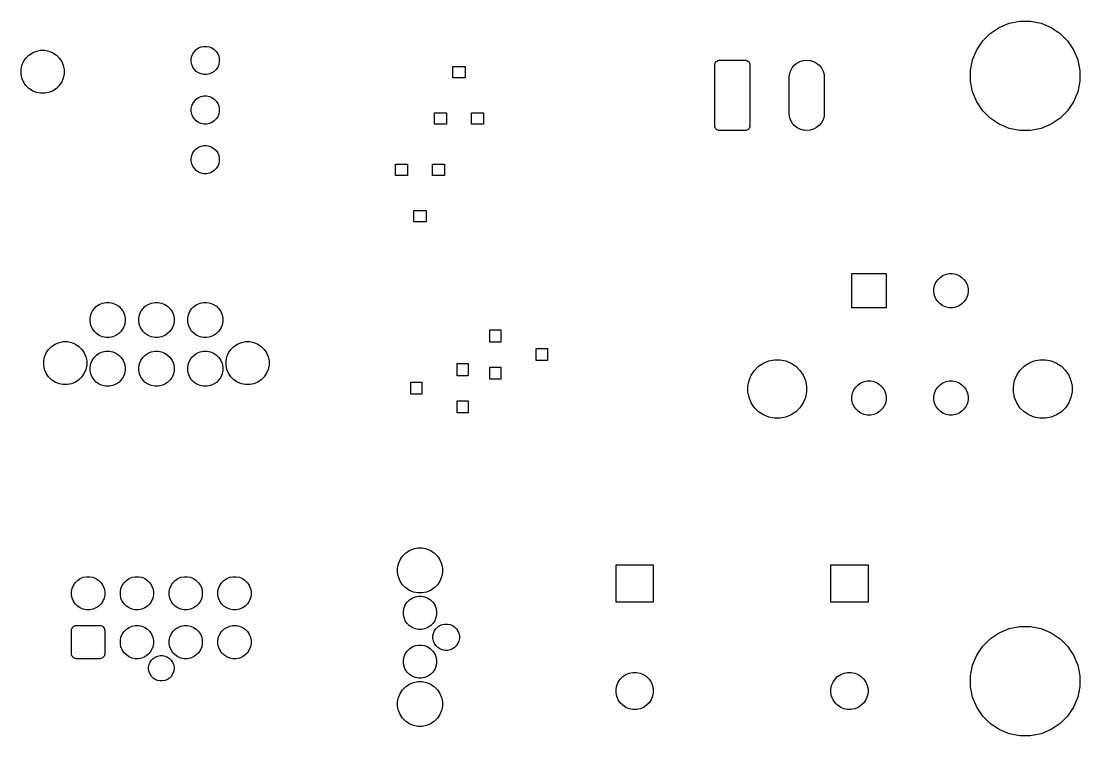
# Model space of a CAD drawing. Extents: x 52.2 to 149.8, y -66.8 to -29.2.
# Drawn here: x 95.6 to 149.8, y -66.8 to -30.2 of the extents above; entities that cross this region are included whole.
import ezdxf

# ---------------------------------------------------------------- set-up
doc = ezdxf.new("R2010")
doc.units = 0
doc.layers.add('BLACK', color=7, linetype='CONTINUOUS')

msp = doc.modelspace()

# ---------------------------------------------------------------- linework, layer by layer
at = {"layer": 'BLACK', "linetype": 'CONTINUOUS'}
for p, q in [((145.674, -30.5187), (146.183, -30.3076)), ((146.183, -30.3076), (146.724, -30.2)), ((146.724, -30.2), (147.276, -30.2)), ((147.276, -30.2), (147.817, -30.3076)), ((147.817, -30.3076), (148.326, -30.5187)), ((144.825, -31.2151), (145.215, -30.8251)), ((145.215, -30.8251), (145.674, -30.5187)), ((148.326, -30.5187), (148.785, -30.8251)), ((148.785, -30.8251), (149.175, -31.2151)), ((144.519, -31.6737), (144.825, -31.2151)), ((149.175, -31.2151), (149.481, -31.6737)), ((95.8156, -32.0888), (95.9688, -31.9356)), ((95.9688, -31.9356), (96.149, -31.8152)), ((96.149, -31.8152), (96.3491, -31.7323)), ((96.3491, -31.7323), (96.5617, -31.69)), ((96.5617, -31.69), (96.7783, -31.69)), ((96.7783, -31.69), (96.9909, -31.7323)), ((96.9909, -31.7323), (97.191, -31.8152)), ((97.191, -31.8152), (97.3712, -31.9356)), ((97.3712, -31.9356), (97.5244, -32.0888)), ((104.308, -32), (104.362, -31.869)), ((104.362, -31.869), (104.441, -31.751)), ((104.441, -31.751), (104.541, -31.6507)), ((104.541, -31.6507), (104.659, -31.5719)), ((104.659, -31.5719), (104.79, -31.5177)), ((104.79, -31.5177), (104.929, -31.49)), ((104.929, -31.49), (105.071, -31.49)), ((105.071, -31.49), (105.21, -31.5177)), ((105.21, -31.5177), (105.341, -31.5719)), ((105.341, -31.5719), (105.459, -31.6507)), ((105.459, -31.6507), (105.559, -31.751)), ((105.559, -31.751), (105.638, -31.869)), ((105.638, -31.869), (105.692, -32)), ((144.308, -32.1833), (144.519, -31.6737)), ((149.481, -31.6737), (149.692, -32.1833)), ((95.57, -32.6817), (95.6123, -32.4691)), ((95.6123, -32.4691), (95.6952, -32.269)), ((95.6952, -32.269), (95.8156, -32.0888)), ((97.5244, -32.0888), (97.6448, -32.269)), ((97.6448, -32.269), (97.7277, -32.4691)), ((97.7277, -32.4691), (97.77, -32.6817)), ((104.28, -32.1391), (104.308, -32)), ((104.28, -32.2809), (104.28, -32.1391)), ((104.308, -32.42), (104.28, -32.2809)), ((104.362, -32.551), (104.308, -32.42)), ((105.692, -32.42), (105.638, -32.551)), ((105.692, -32), (105.72, -32.1391)), ((105.72, -32.2809), (105.692, -32.42)), ((105.72, -32.1391), (105.72, -32.2809)), ((117.69, -33.0995), (117.69, -32.5245)), ((117.69, -32.5245), (118.31, -32.5245)), ((118.31, -32.5245), (118.31, -33.0995)), ((131.1, -32.45), (131.105, -32.4012)), ((131.1, -35.55), (131.1, -32.45)), ((131.105, -32.4012), (131.119, -32.3543)), ((131.119, -32.3543), (131.142, -32.3111)), ((131.142, -32.3111), (131.173, -32.2732)), ((131.173, -32.2732), (131.211, -32.2421)), ((131.211, -32.2421), (131.254, -32.219)), ((131.254, -32.219), (131.301, -32.2048)), ((131.301, -32.2048), (131.35, -32.2)), ((131.35, -32.2), (132.65, -32.2)), ((132.65, -32.2), (132.699, -32.2048)), ((132.699, -32.2048), (132.746, -32.219)), ((132.746, -32.219), (132.789, -32.2421)), ((132.789, -32.2421), (132.827, -32.2732)), ((132.827, -32.2732), (132.858, -32.3111)), ((132.858, -32.3111), (132.881, -32.3543)), ((132.881, -32.3543), (132.895, -32.4012)), ((132.895, -32.4012), (132.9, -32.45)), ((132.9, -32.45), (132.9, -35.55)), ((135.058, -32.5976), (135.171, -32.4605)), ((135.171, -32.4605), (135.308, -32.3481)), ((135.308, -32.3481), (135.464, -32.2645)), ((135.464, -32.2645), (135.634, -32.213)), ((135.634, -32.213), (135.81, -32.1956)), ((135.81, -32.1956), (135.986, -32.213)), ((135.986, -32.213), (136.156, -32.2645)), ((136.156, -32.2645), (136.312, -32.3481)), ((136.312, -32.3481), (136.449, -32.4605)), ((136.449, -32.4605), (136.562, -32.5976)), ((144.2, -32.7242), (144.308, -32.1833)), ((149.692, -32.1833), (149.8, -32.7242)), ((95.57, -32.8983), (95.57, -32.6817)), ((95.6123, -33.1109), (95.57, -32.8983)), ((97.77, -32.8983), (97.7277, -33.1109)), ((97.77, -32.6817), (97.77, -32.8983)), ((104.441, -32.669), (104.362, -32.551)), ((104.541, -32.7693), (104.441, -32.669)), ((104.659, -32.8481), (104.541, -32.7693)), ((104.79, -32.9023), (104.659, -32.8481)), ((104.929, -32.93), (104.79, -32.9023)), ((105.071, -32.93), (104.929, -32.93)), ((105.21, -32.9023), (105.071, -32.93)), ((105.341, -32.8481), (105.21, -32.9023)), ((105.459, -32.7693), (105.341, -32.8481)), ((105.559, -32.669), (105.459, -32.7693)), ((105.638, -32.551), (105.559, -32.669)), ((134.91, -33.0558), (134.923, -32.9236)), ((134.91, -34.9442), (134.91, -33.0558)), ((134.923, -32.9236), (134.974, -32.7539)), ((134.974, -32.7539), (135.058, -32.5976)), ((136.562, -32.5976), (136.646, -32.7539)), ((136.646, -32.7539), (136.697, -32.9236)), ((136.697, -32.9236), (136.71, -33.0558)), ((136.71, -33.0558), (136.71, -34.9442)), ((144.2, -33.2758), (144.2, -32.7242)), ((149.8, -32.7242), (149.8, -33.2758)), ((95.6952, -33.311), (95.6123, -33.1109)), ((95.8156, -33.4912), (95.6952, -33.311)), ((95.9688, -33.6444), (95.8156, -33.4912)), ((97.5244, -33.4912), (97.3712, -33.6444)), ((97.6448, -33.311), (97.5244, -33.4912)), ((97.7277, -33.1109), (97.6448, -33.311)), ((118.31, -33.0995), (117.69, -33.0995)), ((144.308, -33.8167), (144.2, -33.2758)), ((149.8, -33.2758), (149.692, -33.8167)), ((96.149, -33.7648), (95.9688, -33.6444)), ((96.3491, -33.8477), (96.149, -33.7648)), ((96.5617, -33.89), (96.3491, -33.8477)), ((96.7783, -33.89), (96.5617, -33.89)), ((96.9909, -33.8477), (96.7783, -33.89)), ((97.191, -33.7648), (96.9909, -33.8477)), ((97.3712, -33.6444), (97.191, -33.7648)), ((104.541, -34.1907), (104.659, -34.1119)), ((104.659, -34.1119), (104.79, -34.0577)), ((104.79, -34.0577), (104.929, -34.03)), ((104.929, -34.03), (105.071, -34.03)), ((105.071, -34.03), (105.21, -34.0577)), ((105.21, -34.0577), (105.341, -34.1119)), ((105.341, -34.1119), (105.459, -34.1907)), ((144.519, -34.3263), (144.308, -33.8167)), ((149.692, -33.8167), (149.481, -34.3263)), ((104.28, -34.6791), (104.308, -34.54)), ((104.28, -34.8209), (104.28, -34.6791)), ((104.308, -34.54), (104.362, -34.409)), ((104.362, -34.409), (104.441, -34.291)), ((104.441, -34.291), (104.541, -34.1907)), ((105.459, -34.1907), (105.559, -34.291)), ((105.559, -34.291), (105.638, -34.409)), ((105.638, -34.409), (105.692, -34.54)), ((105.692, -34.54), (105.72, -34.6791)), ((105.72, -34.6791), (105.72, -34.8209)), ((144.825, -34.7849), (144.519, -34.3263)), ((149.481, -34.3263), (149.175, -34.7849)), ((104.308, -34.96), (104.28, -34.8209)), ((104.362, -35.091), (104.308, -34.96)), ((104.441, -35.209), (104.362, -35.091)), ((104.541, -35.3093), (104.441, -35.209)), ((105.559, -35.209), (105.459, -35.3093)), ((105.638, -35.091), (105.559, -35.209)), ((105.692, -34.96), (105.638, -35.091)), ((105.72, -34.8209), (105.692, -34.96)), ((116.74, -35.4755), (116.74, -34.9005)), ((116.74, -34.9005), (117.36, -34.9005)), ((117.36, -34.9005), (117.36, -35.4755)), ((118.64, -35.4755), (118.64, -34.9005)), ((118.64, -34.9005), (119.26, -34.9005)), ((119.26, -34.9005), (119.26, -35.4755)), ((134.923, -35.0764), (134.91, -34.9442)), ((134.974, -35.2461), (134.923, -35.0764)), ((135.058, -35.4024), (134.974, -35.2461)), ((136.646, -35.2461), (136.562, -35.4024)), ((136.697, -35.0764), (136.646, -35.2461)), ((136.71, -34.9442), (136.697, -35.0764)), ((145.215, -35.1749), (144.825, -34.7849)), ((145.674, -35.4813), (145.215, -35.1749)), ((148.785, -35.1749), (148.326, -35.4813)), ((149.175, -34.7849), (148.785, -35.1749)), ((104.659, -35.3881), (104.541, -35.3093)), ((104.79, -35.4423), (104.659, -35.3881)), ((104.929, -35.47), (104.79, -35.4423)), ((105.071, -35.47), (104.929, -35.47)), ((105.21, -35.4423), (105.071, -35.47)), ((105.341, -35.3881), (105.21, -35.4423)), ((105.459, -35.3093), (105.341, -35.3881)), ((117.36, -35.4755), (116.74, -35.4755)), ((119.26, -35.4755), (118.64, -35.4755)), ((131.105, -35.5988), (131.1, -35.55)), ((131.119, -35.6457), (131.105, -35.5988)), ((131.142, -35.6889), (131.119, -35.6457)), ((131.173, -35.7268), (131.142, -35.6889)), ((131.211, -35.7579), (131.173, -35.7268)), ((131.254, -35.781), (131.211, -35.7579)), ((131.301, -35.7952), (131.254, -35.781)), ((132.746, -35.781), (132.699, -35.7952)), ((132.789, -35.7579), (132.746, -35.781)), ((132.827, -35.7268), (132.789, -35.7579)), ((132.858, -35.6889), (132.827, -35.7268)), ((132.881, -35.6457), (132.858, -35.6889)), ((132.895, -35.5988), (132.881, -35.6457)), ((132.9, -35.55), (132.895, -35.5988)), ((135.171, -35.5395), (135.058, -35.4024)), ((135.308, -35.6519), (135.171, -35.5395)), ((135.464, -35.7355), (135.308, -35.6519)), ((135.634, -35.787), (135.464, -35.7355)), ((135.81, -35.8044), (135.634, -35.787)), ((135.986, -35.787), (135.81, -35.8044)), ((136.156, -35.7355), (135.986, -35.787)), ((136.312, -35.6519), (136.156, -35.7355)), ((136.449, -35.5395), (136.312, -35.6519)), ((136.562, -35.4024), (136.449, -35.5395)), ((146.183, -35.6924), (145.674, -35.4813)), ((146.724, -35.8), (146.183, -35.6924)), ((147.817, -35.6924), (147.276, -35.8)), ((148.326, -35.4813), (147.817, -35.6924)), ((131.35, -35.8), (131.301, -35.7952)), ((132.65, -35.8), (131.35, -35.8)), ((132.699, -35.7952), (132.65, -35.8)), ((147.276, -35.8), (146.724, -35.8)), ((104.362, -36.949), (104.441, -36.831)), ((104.441, -36.831), (104.541, -36.7307)), ((104.541, -36.7307), (104.659, -36.6519)), ((104.659, -36.6519), (104.79, -36.5977)), ((104.79, -36.5977), (104.929, -36.57)), ((104.929, -36.57), (105.071, -36.57)), ((105.071, -36.57), (105.21, -36.5977)), ((105.21, -36.5977), (105.341, -36.6519)), ((105.341, -36.6519), (105.459, -36.7307)), ((105.459, -36.7307), (105.559, -36.831)), ((105.559, -36.831), (105.638, -36.949)), ((104.28, -37.2191), (104.308, -37.08)), ((104.28, -37.3609), (104.28, -37.2191)), ((104.308, -37.5), (104.28, -37.3609)), ((104.308, -37.08), (104.362, -36.949)), ((105.638, -36.949), (105.692, -37.08)), ((105.692, -37.08), (105.72, -37.2191)), ((105.72, -37.3609), (105.692, -37.5)), ((105.72, -37.2191), (105.72, -37.3609)), ((104.362, -37.631), (104.308, -37.5)), ((104.441, -37.749), (104.362, -37.631)), ((104.541, -37.8493), (104.441, -37.749)), ((104.659, -37.9281), (104.541, -37.8493)), ((104.79, -37.9823), (104.659, -37.9281)), ((105.341, -37.9281), (105.21, -37.9823)), ((105.459, -37.8493), (105.341, -37.9281)), ((105.559, -37.749), (105.459, -37.8493)), ((105.638, -37.631), (105.559, -37.749)), ((105.692, -37.5), (105.638, -37.631)), ((114.74, -38.0995), (114.74, -37.5245)), ((114.74, -37.5245), (115.36, -37.5245)), ((115.36, -37.5245), (115.36, -38.0995)), ((116.64, -38.0995), (116.64, -37.5245)), ((116.64, -37.5245), (117.26, -37.5245)), ((117.26, -37.5245), (117.26, -38.0995)), ((104.929, -38.01), (104.79, -37.9823)), ((105.071, -38.01), (104.929, -38.01)), ((105.21, -37.9823), (105.071, -38.01)), ((115.36, -38.0995), (114.74, -38.0995)), ((117.26, -38.0995), (116.64, -38.0995)), ((115.69, -40.4755), (115.69, -39.9005)), ((115.69, -39.9005), (116.31, -39.9005)), ((116.31, -39.9005), (116.31, -40.4755)), ((116.31, -40.4755), (115.69, -40.4755)), ((138.125, -44.875), (138.125, -43.125)), ((138.125, -43.125), (139.875, -43.125)), ((139.875, -43.125), (139.875, -44.875)), ((142.52, -43.4422), (142.642, -43.3203)), ((142.642, -43.3203), (142.786, -43.2246)), ((142.786, -43.2246), (142.945, -43.1586)), ((142.945, -43.1586), (143.114, -43.125)), ((143.114, -43.125), (143.286, -43.125)), ((143.286, -43.125), (143.455, -43.1586)), ((143.455, -43.1586), (143.614, -43.2246)), ((143.614, -43.2246), (143.758, -43.3203)), ((143.758, -43.3203), (143.88, -43.4422)), ((142.325, -43.9138), (142.359, -43.7448)), ((142.325, -44.0862), (142.325, -43.9138)), ((142.359, -43.7448), (142.425, -43.5855)), ((142.425, -43.5855), (142.52, -43.4422)), ((143.88, -43.4422), (143.975, -43.5855)), ((143.975, -43.5855), (144.041, -43.7448)), ((144.041, -43.7448), (144.075, -43.9138)), ((144.075, -43.9138), (144.075, -44.0862)), ((142.359, -44.2552), (142.325, -44.0862)), ((142.425, -44.4145), (142.359, -44.2552)), ((142.52, -44.5578), (142.425, -44.4145)), ((143.975, -44.4145), (143.88, -44.5578)), ((144.041, -44.2552), (143.975, -44.4145)), ((144.075, -44.0862), (144.041, -44.2552)), ((99.2024, -45.0737), (99.3009, -44.9263)), ((99.3009, -44.9263), (99.4263, -44.8009)), ((99.4263, -44.8009), (99.5737, -44.7024)), ((99.5737, -44.7024), (99.7375, -44.6346)), ((99.7375, -44.6346), (99.9114, -44.6)), ((99.9114, -44.6), (100.089, -44.6)), ((100.089, -44.6), (100.263, -44.6346)), ((100.263, -44.6346), (100.426, -44.7024)), ((100.426, -44.7024), (100.574, -44.8009)), ((100.574, -44.8009), (100.699, -44.9263)), ((100.699, -44.9263), (100.798, -45.0737)), ((101.702, -45.0737), (101.801, -44.9263)), ((101.801, -44.9263), (101.926, -44.8009)), ((101.926, -44.8009), (102.074, -44.7024)), ((102.074, -44.7024), (102.237, -44.6346)), ((102.237, -44.6346), (102.411, -44.6)), ((102.411, -44.6), (102.589, -44.6)), ((102.589, -44.6), (102.763, -44.6346)), ((102.763, -44.6346), (102.926, -44.7024)), ((102.926, -44.7024), (103.074, -44.8009)), ((103.074, -44.8009), (103.199, -44.9263)), ((103.199, -44.9263), (103.298, -45.0737)), ((104.202, -45.0737), (104.301, -44.9263)), ((104.301, -44.9263), (104.426, -44.8009)), ((104.426, -44.8009), (104.574, -44.7024)), ((104.574, -44.7024), (104.737, -44.6346)), ((104.737, -44.6346), (104.911, -44.6)), ((104.911, -44.6), (105.089, -44.6)), ((105.089, -44.6), (105.263, -44.6346)), ((105.263, -44.6346), (105.426, -44.7024)), ((105.426, -44.7024), (105.574, -44.8009)), ((105.574, -44.8009), (105.699, -44.9263)), ((105.699, -44.9263), (105.798, -45.0737)), ((139.875, -44.875), (138.125, -44.875)), ((142.642, -44.6797), (142.52, -44.5578)), ((142.786, -44.7754), (142.642, -44.6797)), ((142.945, -44.8414), (142.786, -44.7754)), ((143.114, -44.875), (142.945, -44.8414)), ((143.286, -44.875), (143.114, -44.875)), ((143.455, -44.8414), (143.286, -44.875)), ((143.614, -44.7754), (143.455, -44.8414)), ((143.758, -44.6797), (143.614, -44.7754)), ((143.88, -44.5578), (143.758, -44.6797)), ((99.1, -45.4114), (99.1346, -45.2375)), ((99.1, -45.5886), (99.1, -45.4114)), ((99.1346, -45.2375), (99.2024, -45.0737)), ((100.798, -45.0737), (100.865, -45.2375)), ((100.865, -45.2375), (100.9, -45.4114)), ((100.9, -45.4114), (100.9, -45.5886)), ((101.6, -45.4114), (101.635, -45.2375)), ((101.6, -45.5886), (101.6, -45.4114)), ((101.635, -45.2375), (101.702, -45.0737)), ((103.298, -45.0737), (103.365, -45.2375)), ((103.365, -45.2375), (103.4, -45.4114)), ((103.4, -45.4114), (103.4, -45.5886)), ((104.1, -45.4114), (104.135, -45.2375)), ((104.1, -45.5886), (104.1, -45.4114)), ((104.135, -45.2375), (104.202, -45.0737)), ((105.798, -45.0737), (105.865, -45.2375)), ((105.865, -45.2375), (105.9, -45.4114)), ((105.9, -45.4114), (105.9, -45.5886)), ((99.1346, -45.7625), (99.1, -45.5886)), ((99.2024, -45.9263), (99.1346, -45.7625)), ((99.3009, -46.0737), (99.2024, -45.9263)), ((99.4263, -46.1991), (99.3009, -46.0737)), ((100.699, -46.0737), (100.574, -46.1991)), ((100.798, -45.9263), (100.699, -46.0737)), ((100.865, -45.7625), (100.798, -45.9263)), ((100.9, -45.5886), (100.865, -45.7625)), ((101.635, -45.7625), (101.6, -45.5886)), ((101.702, -45.9263), (101.635, -45.7625)), ((101.801, -46.0737), (101.702, -45.9263)), ((101.926, -46.1991), (101.801, -46.0737)), ((103.199, -46.0737), (103.074, -46.1991)), ((103.298, -45.9263), (103.199, -46.0737)), ((103.365, -45.7625), (103.298, -45.9263)), ((103.4, -45.5886), (103.365, -45.7625)), ((104.135, -45.7625), (104.1, -45.5886)), ((104.202, -45.9263), (104.135, -45.7625)), ((104.301, -46.0737), (104.202, -45.9263)), ((104.426, -46.1991), (104.301, -46.0737)), ((105.699, -46.0737), (105.574, -46.1991)), ((105.798, -45.9263), (105.699, -46.0737)), ((105.865, -45.7625), (105.798, -45.9263)), ((105.9, -45.5886), (105.865, -45.7625)), ((119.574, -46.635), (119.574, -46.015)), ((119.574, -46.015), (120.149, -46.015)), ((120.149, -46.015), (120.149, -46.635)), ((97.5091, -46.6523), (97.7217, -46.61)), ((97.7217, -46.61), (97.9383, -46.61)), ((97.9383, -46.61), (98.1509, -46.6523)), ((99.5737, -46.2976), (99.4263, -46.1991)), ((99.7375, -46.3654), (99.5737, -46.2976)), ((99.9114, -46.4), (99.7375, -46.3654)), ((100.089, -46.4), (99.9114, -46.4)), ((100.263, -46.3654), (100.089, -46.4)), ((100.426, -46.2976), (100.263, -46.3654)), ((100.574, -46.1991), (100.426, -46.2976)), ((102.074, -46.2976), (101.926, -46.1991)), ((102.237, -46.3654), (102.074, -46.2976)), ((102.411, -46.4), (102.237, -46.3654)), ((102.589, -46.4), (102.411, -46.4)), ((102.763, -46.3654), (102.589, -46.4)), ((102.926, -46.2976), (102.763, -46.3654)), ((103.074, -46.1991), (102.926, -46.2976)), ((104.574, -46.2976), (104.426, -46.1991)), ((104.737, -46.3654), (104.574, -46.2976)), ((104.911, -46.4), (104.737, -46.3654)), ((105.089, -46.4), (104.911, -46.4)), ((105.263, -46.3654), (105.089, -46.4)), ((105.426, -46.2976), (105.263, -46.3654)), ((105.574, -46.1991), (105.426, -46.2976)), ((106.849, -46.6523), (107.062, -46.61)), ((107.062, -46.61), (107.278, -46.61)), ((107.278, -46.61), (107.491, -46.6523)), ((120.149, -46.635), (119.574, -46.635)), ((96.8552, -47.189), (96.9756, -47.0088)), ((96.9756, -47.0088), (97.1288, -46.8556)), ((97.1288, -46.8556), (97.309, -46.7352)), ((97.309, -46.7352), (97.5091, -46.6523)), ((98.1509, -46.6523), (98.351, -46.7352)), ((98.351, -46.7352), (98.5312, -46.8556)), ((98.5312, -46.8556), (98.6844, -47.0088)), ((98.6844, -47.0088), (98.8048, -47.189)), ((99.5737, -47.2024), (99.7375, -47.1346)), ((99.7375, -47.1346), (99.9114, -47.1)), ((99.9114, -47.1), (100.089, -47.1)), ((100.089, -47.1), (100.263, -47.1346)), ((100.263, -47.1346), (100.426, -47.2024)), ((102.074, -47.2024), (102.237, -47.1346)), ((102.237, -47.1346), (102.411, -47.1)), ((102.411, -47.1), (102.589, -47.1)), ((102.589, -47.1), (102.763, -47.1346)), ((102.763, -47.1346), (102.926, -47.2024)), ((104.574, -47.2024), (104.737, -47.1346)), ((104.737, -47.1346), (104.911, -47.1)), ((104.911, -47.1), (105.089, -47.1)), ((105.089, -47.1), (105.263, -47.1346)), ((105.263, -47.1346), (105.426, -47.2024)), ((106.195, -47.189), (106.316, -47.0088)), ((106.316, -47.0088), (106.469, -46.8556)), ((106.469, -46.8556), (106.649, -46.7352)), ((106.649, -46.7352), (106.849, -46.6523)), ((107.491, -46.6523), (107.691, -46.7352)), ((107.691, -46.7352), (107.871, -46.8556)), ((107.871, -46.8556), (108.024, -47.0088)), ((108.024, -47.0088), (108.145, -47.189)), ((121.95, -47.585), (121.95, -46.965)), ((121.95, -46.965), (122.525, -46.965)), ((122.525, -46.965), (122.525, -47.585)), ((96.73, -47.6017), (96.7723, -47.3891)), ((96.73, -47.8183), (96.73, -47.6017)), ((96.7723, -47.3891), (96.8552, -47.189)), ((98.8048, -47.189), (98.8877, -47.3891)), ((98.8877, -47.3891), (98.93, -47.6017)), ((98.93, -47.6017), (98.93, -47.8183)), ((99.1346, -47.7375), (99.2024, -47.5737)), ((99.2024, -47.5737), (99.3009, -47.4263)), ((99.3009, -47.4263), (99.4263, -47.3009)), ((99.4263, -47.3009), (99.5737, -47.2024)), ((100.426, -47.2024), (100.574, -47.3009)), ((100.574, -47.3009), (100.699, -47.4263)), ((100.699, -47.4263), (100.798, -47.5737)), ((100.798, -47.5737), (100.865, -47.7375)), ((101.635, -47.7375), (101.702, -47.5737)), ((101.702, -47.5737), (101.801, -47.4263)), ((101.801, -47.4263), (101.926, -47.3009)), ((101.926, -47.3009), (102.074, -47.2024)), ((102.926, -47.2024), (103.074, -47.3009)), ((103.074, -47.3009), (103.199, -47.4263)), ((103.199, -47.4263), (103.298, -47.5737)), ((103.298, -47.5737), (103.365, -47.7375)), ((104.135, -47.7375), (104.202, -47.5737)), ((104.202, -47.5737), (104.301, -47.4263)), ((104.301, -47.4263), (104.426, -47.3009)), ((104.426, -47.3009), (104.574, -47.2024)), ((105.426, -47.2024), (105.574, -47.3009)), ((105.574, -47.3009), (105.699, -47.4263)), ((105.699, -47.4263), (105.798, -47.5737)), ((105.798, -47.5737), (105.865, -47.7375)), ((106.07, -47.6017), (106.112, -47.3891)), ((106.07, -47.8183), (106.07, -47.6017)), ((106.112, -47.3891), (106.195, -47.189)), ((108.145, -47.189), (108.228, -47.3891)), ((108.228, -47.3891), (108.27, -47.6017)), ((108.27, -47.6017), (108.27, -47.8183)), ((122.525, -47.585), (121.95, -47.585)), ((133.344, -47.8749), (133.589, -47.7107)), ((133.589, -47.7107), (133.862, -47.5976)), ((133.862, -47.5976), (134.152, -47.54)), ((134.152, -47.54), (134.448, -47.54)), ((134.448, -47.54), (134.738, -47.5976)), ((134.738, -47.5976), (135.011, -47.7107)), ((135.011, -47.7107), (135.256, -47.8749)), ((146.944, -47.8749), (147.189, -47.7107)), ((147.189, -47.7107), (147.462, -47.5976)), ((147.462, -47.5976), (147.752, -47.54)), ((147.752, -47.54), (148.048, -47.54)), ((148.048, -47.54), (148.338, -47.5976)), ((148.338, -47.5976), (148.611, -47.7107)), ((148.611, -47.7107), (148.856, -47.8749)), ((96.7723, -48.0309), (96.73, -47.8183)), ((96.8552, -48.231), (96.7723, -48.0309)), ((96.9756, -48.4112), (96.8552, -48.231)), ((98.8048, -48.231), (98.6844, -48.4112)), ((98.8877, -48.0309), (98.8048, -48.231)), ((98.93, -47.8183), (98.8877, -48.0309)), ((99.1, -47.9114), (99.1346, -47.7375)), ((99.1, -48.0886), (99.1, -47.9114)), ((99.1346, -48.2625), (99.1, -48.0886)), ((99.2024, -48.4263), (99.1346, -48.2625)), ((100.865, -48.2625), (100.798, -48.4263)), ((100.865, -47.7375), (100.9, -47.9114)), ((100.9, -48.0886), (100.865, -48.2625)), ((100.9, -47.9114), (100.9, -48.0886)), ((101.6, -47.9114), (101.635, -47.7375)), ((101.6, -48.0886), (101.6, -47.9114)), ((101.635, -48.2625), (101.6, -48.0886)), ((101.702, -48.4263), (101.635, -48.2625)), ((103.365, -48.2625), (103.298, -48.4263)), ((103.365, -47.7375), (103.4, -47.9114)), ((103.4, -48.0886), (103.365, -48.2625)), ((103.4, -47.9114), (103.4, -48.0886)), ((104.1, -47.9114), (104.135, -47.7375)), ((104.1, -48.0886), (104.1, -47.9114)), ((104.135, -48.2625), (104.1, -48.0886)), ((104.202, -48.4263), (104.135, -48.2625)), ((105.865, -48.2625), (105.798, -48.4263)), ((105.865, -47.7375), (105.9, -47.9114)), ((105.9, -48.0886), (105.865, -48.2625)), ((105.9, -47.9114), (105.9, -48.0886)), ((106.112, -48.0309), (106.07, -47.8183)), ((106.195, -48.231), (106.112, -48.0309)), ((106.316, -48.4112), (106.195, -48.231)), ((108.145, -48.231), (108.024, -48.4112)), ((108.228, -48.0309), (108.145, -48.231)), ((108.27, -47.8183), (108.228, -48.0309)), ((117.9, -48.36), (117.9, -47.74)), ((117.9, -47.74), (118.475, -47.74)), ((118.475, -47.74), (118.475, -48.36)), ((119.574, -48.535), (119.574, -47.915)), ((119.574, -47.915), (120.149, -47.915)), ((120.149, -47.915), (120.149, -48.535)), ((132.971, -48.3295), (133.135, -48.0838)), ((133.135, -48.0838), (133.344, -47.8749)), ((135.256, -47.8749), (135.465, -48.0838)), ((135.465, -48.0838), (135.629, -48.3295)), ((146.571, -48.3295), (146.735, -48.0838)), ((146.735, -48.0838), (146.944, -47.8749)), ((148.856, -47.8749), (149.065, -48.0838)), ((149.065, -48.0838), (149.229, -48.3295)), ((97.1288, -48.5644), (96.9756, -48.4112)), ((97.309, -48.6848), (97.1288, -48.5644)), ((97.5091, -48.7677), (97.309, -48.6848)), ((97.7217, -48.81), (97.5091, -48.7677)), ((98.1509, -48.7677), (97.9383, -48.81)), ((98.351, -48.6848), (98.1509, -48.7677)), ((98.5312, -48.5644), (98.351, -48.6848)), ((98.6844, -48.4112), (98.5312, -48.5644)), ((99.3009, -48.5737), (99.2024, -48.4263)), ((99.4263, -48.6991), (99.3009, -48.5737)), ((99.5737, -48.7976), (99.4263, -48.6991)), ((99.7375, -48.8654), (99.5737, -48.7976)), ((100.426, -48.7976), (100.263, -48.8654)), ((100.574, -48.6991), (100.426, -48.7976)), ((100.699, -48.5737), (100.574, -48.6991)), ((100.798, -48.4263), (100.699, -48.5737)), ((101.801, -48.5737), (101.702, -48.4263)), ((101.926, -48.6991), (101.801, -48.5737)), ((102.074, -48.7976), (101.926, -48.6991)), ((102.237, -48.8654), (102.074, -48.7976)), ((102.926, -48.7976), (102.763, -48.8654)), ((103.074, -48.6991), (102.926, -48.7976)), ((103.199, -48.5737), (103.074, -48.6991)), ((103.298, -48.4263), (103.199, -48.5737)), ((104.301, -48.5737), (104.202, -48.4263)), ((104.426, -48.6991), (104.301, -48.5737)), ((104.574, -48.7976), (104.426, -48.6991)), ((104.737, -48.8654), (104.574, -48.7976)), ((105.426, -48.7976), (105.263, -48.8654)), ((105.574, -48.6991), (105.426, -48.7976)), ((105.699, -48.5737), (105.574, -48.6991)), ((105.798, -48.4263), (105.699, -48.5737)), ((106.469, -48.5644), (106.316, -48.4112)), ((106.649, -48.6848), (106.469, -48.5644)), ((106.849, -48.7677), (106.649, -48.6848)), ((107.062, -48.81), (106.849, -48.7677)), ((107.491, -48.7677), (107.278, -48.81)), ((107.691, -48.6848), (107.491, -48.7677)), ((107.871, -48.5644), (107.691, -48.6848)), ((108.024, -48.4112), (107.871, -48.5644)), ((115.524, -49.31), (115.524, -48.69)), ((115.524, -48.69), (116.099, -48.69)), ((116.099, -48.69), (116.099, -49.31)), ((118.475, -48.36), (117.9, -48.36)), ((120.149, -48.535), (119.574, -48.535)), ((132.8, -48.8923), (132.858, -48.6025)), ((132.858, -48.6025), (132.971, -48.3295)), ((135.629, -48.3295), (135.742, -48.6025)), ((135.742, -48.6025), (135.8, -48.8923)), ((138.442, -48.8203), (138.586, -48.7246)), ((138.586, -48.7246), (138.745, -48.6586)), ((138.745, -48.6586), (138.914, -48.625)), ((138.914, -48.625), (139.086, -48.625)), ((139.086, -48.625), (139.255, -48.6586)), ((139.255, -48.6586), (139.414, -48.7246)), ((139.414, -48.7246), (139.558, -48.8203)), ((142.642, -48.8203), (142.786, -48.7246)), ((142.786, -48.7246), (142.945, -48.6586)), ((142.945, -48.6586), (143.114, -48.625)), ((143.114, -48.625), (143.286, -48.625)), ((143.286, -48.625), (143.455, -48.6586)), ((143.455, -48.6586), (143.614, -48.7246)), ((143.614, -48.7246), (143.758, -48.8203)), ((146.4, -48.8923), (146.458, -48.6025)), ((146.458, -48.6025), (146.571, -48.3295)), ((149.229, -48.3295), (149.342, -48.6025)), ((149.342, -48.6025), (149.4, -48.8923)), ((97.9383, -48.81), (97.7217, -48.81)), ((99.9114, -48.9), (99.7375, -48.8654)), ((100.089, -48.9), (99.9114, -48.9)), ((100.263, -48.8654), (100.089, -48.9)), ((102.411, -48.9), (102.237, -48.8654)), ((102.589, -48.9), (102.411, -48.9)), ((102.763, -48.8654), (102.589, -48.9)), ((104.911, -48.9), (104.737, -48.8654)), ((105.089, -48.9), (104.911, -48.9)), ((105.263, -48.8654), (105.089, -48.9)), ((107.278, -48.81), (107.062, -48.81)), ((116.099, -49.31), (115.524, -49.31)), ((132.8, -49.1877), (132.8, -48.8923)), ((132.858, -49.4775), (132.8, -49.1877)), ((135.8, -49.1877), (135.742, -49.4775)), ((135.8, -48.8923), (135.8, -49.1877)), ((138.125, -49.4138), (138.159, -49.2448)), ((138.159, -49.2448), (138.225, -49.0855)), ((138.225, -49.0855), (138.32, -48.9422)), ((138.32, -48.9422), (138.442, -48.8203)), ((139.558, -48.8203), (139.68, -48.9422)), ((139.68, -48.9422), (139.775, -49.0855)), ((139.775, -49.0855), (139.841, -49.2448)), ((139.841, -49.2448), (139.875, -49.4138)), ((142.325, -49.4138), (142.359, -49.2448)), ((142.359, -49.2448), (142.425, -49.0855)), ((142.425, -49.0855), (142.52, -48.9422)), ((142.52, -48.9422), (142.642, -48.8203)), ((143.758, -48.8203), (143.88, -48.9422)), ((143.88, -48.9422), (143.975, -49.0855)), ((143.975, -49.0855), (144.041, -49.2448)), ((144.041, -49.2448), (144.075, -49.4138)), ((146.4, -49.1877), (146.4, -48.8923)), ((146.458, -49.4775), (146.4, -49.1877)), ((149.4, -49.1877), (149.342, -49.4775)), ((149.4, -48.8923), (149.4, -49.1877)), ((117.9, -50.26), (117.9, -49.64)), ((117.9, -49.64), (118.475, -49.64)), ((118.475, -49.64), (118.475, -50.26)), ((132.971, -49.7505), (132.858, -49.4775)), ((133.135, -49.9962), (132.971, -49.7505)), ((135.629, -49.7505), (135.465, -49.9962)), ((135.742, -49.4775), (135.629, -49.7505)), ((138.125, -49.5862), (138.125, -49.4138)), ((138.159, -49.7552), (138.125, -49.5862)), ((138.225, -49.9145), (138.159, -49.7552)), ((139.841, -49.7552), (139.775, -49.9145)), ((139.875, -49.5862), (139.841, -49.7552)), ((139.875, -49.4138), (139.875, -49.5862)), ((142.325, -49.5862), (142.325, -49.4138)), ((142.359, -49.7552), (142.325, -49.5862)), ((142.425, -49.9145), (142.359, -49.7552)), ((144.041, -49.7552), (143.975, -49.9145)), ((144.075, -49.5862), (144.041, -49.7552)), ((144.075, -49.4138), (144.075, -49.5862)), ((146.571, -49.7505), (146.458, -49.4775)), ((146.735, -49.9962), (146.571, -49.7505)), ((149.229, -49.7505), (149.065, -49.9962)), ((149.342, -49.4775), (149.229, -49.7505)), ((118.475, -50.26), (117.9, -50.26)), ((133.344, -50.2051), (133.135, -49.9962)), ((133.589, -50.3693), (133.344, -50.2051)), ((133.862, -50.4824), (133.589, -50.3693)), ((135.011, -50.3693), (134.738, -50.4824)), ((135.256, -50.2051), (135.011, -50.3693)), ((135.465, -49.9962), (135.256, -50.2051)), ((138.32, -50.0578), (138.225, -49.9145)), ((138.442, -50.1797), (138.32, -50.0578)), ((138.586, -50.2754), (138.442, -50.1797)), ((138.745, -50.3414), (138.586, -50.2754)), ((138.914, -50.375), (138.745, -50.3414)), ((139.086, -50.375), (138.914, -50.375)), ((139.255, -50.3414), (139.086, -50.375)), ((139.414, -50.2754), (139.255, -50.3414)), ((139.558, -50.1797), (139.414, -50.2754)), ((139.68, -50.0578), (139.558, -50.1797)), ((139.775, -49.9145), (139.68, -50.0578)), ((142.52, -50.0578), (142.425, -49.9145)), ((142.642, -50.1797), (142.52, -50.0578)), ((142.786, -50.2754), (142.642, -50.1797)), ((142.945, -50.3414), (142.786, -50.2754)), ((143.114, -50.375), (142.945, -50.3414)), ((143.286, -50.375), (143.114, -50.375)), ((143.455, -50.3414), (143.286, -50.375)), ((143.614, -50.2754), (143.455, -50.3414)), ((143.758, -50.1797), (143.614, -50.2754)), ((143.88, -50.0578), (143.758, -50.1797)), ((143.975, -49.9145), (143.88, -50.0578)), ((146.944, -50.2051), (146.735, -49.9962)), ((147.189, -50.3693), (146.944, -50.2051)), ((147.462, -50.4824), (147.189, -50.3693)), ((148.611, -50.3693), (148.338, -50.4824)), ((148.856, -50.2051), (148.611, -50.3693)), ((149.065, -49.9962), (148.856, -50.2051)), ((134.152, -50.54), (133.862, -50.4824)), ((134.448, -50.54), (134.152, -50.54)), ((134.738, -50.4824), (134.448, -50.54)), ((147.752, -50.54), (147.462, -50.4824)), ((148.048, -50.54), (147.752, -50.54)), ((148.338, -50.4824), (148.048, -50.54)), ((115.107, -57.5969), (115.267, -57.4367)), ((115.267, -57.4367), (115.455, -57.3109)), ((115.455, -57.3109), (115.665, -57.2242)), ((115.665, -57.2242), (115.887, -57.18)), ((115.887, -57.18), (116.113, -57.18)), ((116.113, -57.18), (116.335, -57.2242)), ((116.335, -57.2242), (116.545, -57.3109)), ((116.545, -57.3109), (116.733, -57.4367)), ((116.733, -57.4367), (116.893, -57.5969)), ((114.85, -58.2167), (114.894, -57.9946)), ((114.894, -57.9946), (114.981, -57.7853)), ((114.981, -57.7853), (115.107, -57.5969)), ((116.893, -57.5969), (117.019, -57.7853)), ((117.019, -57.7853), (117.106, -57.9946)), ((117.106, -57.9946), (117.15, -58.2167)), ((114.85, -58.4433), (114.85, -58.2167)), ((114.894, -58.6654), (114.85, -58.4433)), ((117.15, -58.4433), (117.106, -58.6654)), ((117.15, -58.2167), (117.15, -58.4433)), ((126.05, -59.95), (126.05, -58.05)), ((126.05, -58.05), (127.95, -58.05)), ((127.95, -58.05), (127.95, -59.95)), ((137.05, -59.95), (137.05, -58.05)), ((137.05, -58.05), (138.95, -58.05)), ((138.95, -58.05), (138.95, -59.95)), ((98.1827, -59.2521), (98.2467, -59.0974)), ((98.2467, -59.0974), (98.3398, -58.9582)), ((98.3398, -58.9582), (98.4582, -58.8398)), ((98.4582, -58.8398), (98.5974, -58.7467)), ((98.5974, -58.7467), (98.7521, -58.6827)), ((98.7521, -58.6827), (98.9163, -58.65)), ((98.9163, -58.65), (99.0837, -58.65)), ((99.0837, -58.65), (99.2479, -58.6827)), ((99.2479, -58.6827), (99.4026, -58.7467)), ((99.4026, -58.7467), (99.5418, -58.8398)), ((99.5418, -58.8398), (99.6602, -58.9582)), ((99.6602, -58.9582), (99.7533, -59.0974)), ((99.7533, -59.0974), (99.8173, -59.2521)), ((100.683, -59.2521), (100.747, -59.0974)), ((100.747, -59.0974), (100.84, -58.9582)), ((100.84, -58.9582), (100.958, -58.8398)), ((100.958, -58.8398), (101.097, -58.7467)), ((101.097, -58.7467), (101.252, -58.6827)), ((101.252, -58.6827), (101.416, -58.65)), ((101.416, -58.65), (101.584, -58.65)), ((101.584, -58.65), (101.748, -58.6827)), ((101.748, -58.6827), (101.903, -58.7467)), ((101.903, -58.7467), (102.042, -58.8398)), ((102.042, -58.8398), (102.16, -58.9582)), ((102.16, -58.9582), (102.253, -59.0974)), ((102.253, -59.0974), (102.317, -59.2521)), ((103.183, -59.2521), (103.247, -59.0974)), ((103.247, -59.0974), (103.34, -58.9582)), ((103.34, -58.9582), (103.458, -58.8398)), ((103.458, -58.8398), (103.597, -58.7467)), ((103.597, -58.7467), (103.752, -58.6827)), ((103.752, -58.6827), (103.916, -58.65)), ((103.916, -58.65), (104.084, -58.65)), ((104.084, -58.65), (104.248, -58.6827)), ((104.248, -58.6827), (104.403, -58.7467)), ((104.403, -58.7467), (104.542, -58.8398)), ((104.542, -58.8398), (104.66, -58.9582)), ((104.66, -58.9582), (104.753, -59.0974)), ((104.753, -59.0974), (104.817, -59.2521)), ((105.683, -59.2521), (105.747, -59.0974)), ((105.747, -59.0974), (105.84, -58.9582)), ((105.84, -58.9582), (105.958, -58.8398)), ((105.958, -58.8398), (106.097, -58.7467)), ((106.097, -58.7467), (106.252, -58.6827)), ((106.252, -58.6827), (106.416, -58.65)), ((106.416, -58.65), (106.584, -58.65)), ((106.584, -58.65), (106.748, -58.6827)), ((106.748, -58.6827), (106.903, -58.7467)), ((106.903, -58.7467), (107.042, -58.8398)), ((107.042, -58.8398), (107.16, -58.9582)), ((107.16, -58.9582), (107.253, -59.0974)), ((107.253, -59.0974), (107.317, -59.2521)), ((114.981, -58.8747), (114.894, -58.6654)), ((115.107, -59.0631), (114.981, -58.8747)), ((115.267, -59.2233), (115.107, -59.0631)), ((116.893, -59.0631), (116.733, -59.2233)), ((117.019, -58.8747), (116.893, -59.0631)), ((117.106, -58.6654), (117.019, -58.8747)), ((98.15, -59.4163), (98.1827, -59.2521)), ((98.15, -59.5837), (98.15, -59.4163)), ((98.1827, -59.7479), (98.15, -59.5837)), ((99.8173, -59.2521), (99.85, -59.4163)), ((99.85, -59.5837), (99.8173, -59.7479)), ((99.85, -59.4163), (99.85, -59.5837)), ((100.65, -59.4163), (100.683, -59.2521)), ((100.65, -59.5837), (100.65, -59.4163)), ((100.683, -59.7479), (100.65, -59.5837)), ((102.317, -59.2521), (102.35, -59.4163)), ((102.35, -59.5837), (102.317, -59.7479)), ((102.35, -59.4163), (102.35, -59.5837)), ((103.15, -59.4163), (103.183, -59.2521)), ((103.15, -59.5837), (103.15, -59.4163)), ((103.183, -59.7479), (103.15, -59.5837)), ((104.817, -59.2521), (104.85, -59.4163)), ((104.85, -59.5837), (104.817, -59.7479)), ((104.85, -59.4163), (104.85, -59.5837)), ((105.65, -59.4163), (105.683, -59.2521)), ((105.65, -59.5837), (105.65, -59.4163)), ((105.683, -59.7479), (105.65, -59.5837)), ((107.317, -59.2521), (107.35, -59.4163)), ((107.35, -59.5837), (107.317, -59.7479)), ((107.35, -59.4163), (107.35, -59.5837)), ((115.455, -59.3491), (115.267, -59.2233)), ((115.665, -59.4358), (115.455, -59.3491)), ((115.887, -59.48), (115.665, -59.4358)), ((115.752, -59.6827), (115.916, -59.65)), ((116.113, -59.48), (115.887, -59.48)), ((115.916, -59.65), (116.084, -59.65)), ((116.084, -59.65), (116.248, -59.6827)), ((116.335, -59.4358), (116.113, -59.48)), ((116.545, -59.3491), (116.335, -59.4358)), ((116.733, -59.2233), (116.545, -59.3491)), ((98.2467, -59.9026), (98.1827, -59.7479)), ((98.3398, -60.0418), (98.2467, -59.9026)), ((98.4582, -60.1602), (98.3398, -60.0418)), ((98.5974, -60.2533), (98.4582, -60.1602)), ((99.5418, -60.1602), (99.4026, -60.2533)), ((99.6602, -60.0418), (99.5418, -60.1602)), ((99.7533, -59.9026), (99.6602, -60.0418)), ((99.8173, -59.7479), (99.7533, -59.9026)), ((100.747, -59.9026), (100.683, -59.7479)), ((100.84, -60.0418), (100.747, -59.9026)), ((100.958, -60.1602), (100.84, -60.0418)), ((101.097, -60.2533), (100.958, -60.1602)), ((102.042, -60.1602), (101.903, -60.2533)), ((102.16, -60.0418), (102.042, -60.1602)), ((102.253, -59.9026), (102.16, -60.0418)), ((102.317, -59.7479), (102.253, -59.9026)), ((103.247, -59.9026), (103.183, -59.7479)), ((103.34, -60.0418), (103.247, -59.9026)), ((103.458, -60.1602), (103.34, -60.0418)), ((103.597, -60.2533), (103.458, -60.1602)), ((104.542, -60.1602), (104.403, -60.2533)), ((104.66, -60.0418), (104.542, -60.1602)), ((104.753, -59.9026), (104.66, -60.0418)), ((104.817, -59.7479), (104.753, -59.9026)), ((105.747, -59.9026), (105.683, -59.7479)), ((105.84, -60.0418), (105.747, -59.9026)), ((105.958, -60.1602), (105.84, -60.0418)), ((106.097, -60.2533), (105.958, -60.1602)), ((107.042, -60.1602), (106.903, -60.2533)), ((107.16, -60.0418), (107.042, -60.1602)), ((107.253, -59.9026), (107.16, -60.0418)), ((107.317, -59.7479), (107.253, -59.9026)), ((115.183, -60.2521), (115.247, -60.0974)), ((115.247, -60.0974), (115.34, -59.9582)), ((115.34, -59.9582), (115.458, -59.8398)), ((115.458, -59.8398), (115.597, -59.7467)), ((115.597, -59.7467), (115.752, -59.6827)), ((116.248, -59.6827), (116.403, -59.7467)), ((116.403, -59.7467), (116.542, -59.8398)), ((116.542, -59.8398), (116.66, -59.9582)), ((116.66, -59.9582), (116.753, -60.0974)), ((116.753, -60.0974), (116.817, -60.2521)), ((127.95, -59.95), (126.05, -59.95)), ((138.95, -59.95), (137.05, -59.95)), ((98.7521, -60.3173), (98.5974, -60.2533)), ((98.9163, -60.35), (98.7521, -60.3173)), ((99.0837, -60.35), (98.9163, -60.35)), ((99.2479, -60.3173), (99.0837, -60.35)), ((99.4026, -60.2533), (99.2479, -60.3173)), ((101.252, -60.3173), (101.097, -60.2533)), ((101.416, -60.35), (101.252, -60.3173)), ((101.584, -60.35), (101.416, -60.35)), ((101.748, -60.3173), (101.584, -60.35)), ((101.903, -60.2533), (101.748, -60.3173)), ((103.752, -60.3173), (103.597, -60.2533)), ((103.916, -60.35), (103.752, -60.3173)), ((104.084, -60.35), (103.916, -60.35)), ((104.248, -60.3173), (104.084, -60.35)), ((104.403, -60.2533), (104.248, -60.3173)), ((106.252, -60.3173), (106.097, -60.2533)), ((106.416, -60.35), (106.252, -60.3173)), ((106.584, -60.35), (106.416, -60.35)), ((106.748, -60.3173), (106.584, -60.35)), ((106.903, -60.2533), (106.748, -60.3173)), ((115.15, -60.4163), (115.183, -60.2521)), ((115.15, -60.5837), (115.15, -60.4163)), ((115.183, -60.7479), (115.15, -60.5837)), ((116.817, -60.2521), (116.85, -60.4163)), ((116.85, -60.5837), (116.817, -60.7479)), ((116.85, -60.4163), (116.85, -60.5837)), ((98.169, -61.3043), (98.1921, -61.2611)), ((98.1921, -61.2611), (98.2232, -61.2232)), ((98.2232, -61.2232), (98.2611, -61.1921)), ((98.2611, -61.1921), (98.3043, -61.169)), ((98.3043, -61.169), (98.3512, -61.1548)), ((98.3512, -61.1548), (98.4, -61.15)), ((98.4, -61.15), (99.6, -61.15)), ((99.6, -61.15), (99.6488, -61.1548)), ((99.6488, -61.1548), (99.6957, -61.169)), ((99.6957, -61.169), (99.7389, -61.1921)), ((99.7389, -61.1921), (99.7768, -61.2232)), ((99.7768, -61.2232), (99.8079, -61.2611)), ((99.8079, -61.2611), (99.831, -61.3043)), ((100.958, -61.3398), (101.097, -61.2467)), ((101.097, -61.2467), (101.252, -61.1827)), ((101.252, -61.1827), (101.416, -61.15)), ((101.416, -61.15), (101.584, -61.15)), ((101.584, -61.15), (101.748, -61.1827)), ((101.748, -61.1827), (101.903, -61.2467)), ((101.903, -61.2467), (102.042, -61.3398)), ((103.458, -61.3398), (103.597, -61.2467)), ((103.597, -61.2467), (103.752, -61.1827)), ((103.752, -61.1827), (103.916, -61.15)), ((103.916, -61.15), (104.084, -61.15)), ((104.084, -61.15), (104.248, -61.1827)), ((104.248, -61.1827), (104.403, -61.2467)), ((104.403, -61.2467), (104.542, -61.3398)), ((105.958, -61.3398), (106.097, -61.2467)), ((106.097, -61.2467), (106.252, -61.1827)), ((106.252, -61.1827), (106.416, -61.15)), ((106.416, -61.15), (106.584, -61.15)), ((106.584, -61.15), (106.748, -61.1827)), ((106.748, -61.1827), (106.903, -61.2467)), ((106.903, -61.2467), (107.042, -61.3398)), ((115.247, -60.9026), (115.183, -60.7479)), ((115.34, -61.0418), (115.247, -60.9026)), ((115.458, -61.1602), (115.34, -61.0418)), ((115.597, -61.2533), (115.458, -61.1602)), ((115.752, -61.3173), (115.597, -61.2533)), ((116.403, -61.2533), (116.248, -61.3173)), ((116.542, -61.1602), (116.403, -61.2533)), ((116.66, -61.0418), (116.542, -61.1602)), ((116.753, -60.9026), (116.66, -61.0418)), ((116.817, -60.7479), (116.753, -60.9026)), ((116.816, -61.3197), (116.91, -61.2257)), ((116.91, -61.2257), (117.02, -61.1518)), ((117.02, -61.1518), (117.143, -61.1009)), ((117.143, -61.1009), (117.274, -61.075)), ((117.274, -61.075), (117.406, -61.075)), ((117.406, -61.075), (117.537, -61.1009)), ((117.537, -61.1009), (117.66, -61.1518)), ((117.66, -61.1518), (117.77, -61.2257)), ((117.77, -61.2257), (117.864, -61.3197)), ((146.183, -61.3076), (146.724, -61.2)), ((146.724, -61.2), (147.276, -61.2)), ((147.276, -61.2), (147.817, -61.3076)), ((98.15, -61.4), (98.1548, -61.3512)), ((98.15, -62.6), (98.15, -61.4)), ((98.1548, -61.3512), (98.169, -61.3043)), ((99.831, -61.3043), (99.8452, -61.3512)), ((99.8452, -61.3512), (99.85, -61.4)), ((99.85, -61.4), (99.85, -62.6)), ((100.65, -61.9163), (100.683, -61.7521)), ((100.683, -61.7521), (100.747, -61.5974)), ((100.747, -61.5974), (100.84, -61.4582)), ((100.84, -61.4582), (100.958, -61.3398)), ((102.042, -61.3398), (102.16, -61.4582)), ((102.16, -61.4582), (102.253, -61.5974)), ((102.253, -61.5974), (102.317, -61.7521)), ((102.317, -61.7521), (102.35, -61.9163)), ((103.15, -61.9163), (103.183, -61.7521)), ((103.183, -61.7521), (103.247, -61.5974)), ((103.247, -61.5974), (103.34, -61.4582)), ((103.34, -61.4582), (103.458, -61.3398)), ((104.542, -61.3398), (104.66, -61.4582)), ((104.66, -61.4582), (104.753, -61.5974)), ((104.753, -61.5974), (104.817, -61.7521)), ((104.817, -61.7521), (104.85, -61.9163)), ((105.65, -61.9163), (105.683, -61.7521)), ((105.683, -61.7521), (105.747, -61.5974)), ((105.747, -61.5974), (105.84, -61.4582)), ((105.84, -61.4582), (105.958, -61.3398)), ((107.042, -61.3398), (107.16, -61.4582)), ((107.16, -61.4582), (107.253, -61.5974)), ((107.253, -61.5974), (107.317, -61.7521)), ((107.317, -61.7521), (107.35, -61.9163)), ((115.916, -61.35), (115.752, -61.3173)), ((116.084, -61.35), (115.916, -61.35)), ((116.248, -61.3173), (116.084, -61.35)), ((116.665, -61.6835), (116.691, -61.5531)), ((116.665, -61.8165), (116.665, -61.6835)), ((116.691, -61.9469), (116.665, -61.8165)), ((116.691, -61.5531), (116.742, -61.4303)), ((116.742, -61.4303), (116.816, -61.3197)), ((117.864, -61.3197), (117.938, -61.4303)), ((117.938, -61.4303), (117.989, -61.5531)), ((117.989, -61.5531), (118.015, -61.6835)), ((118.015, -61.8165), (117.989, -61.9469)), ((118.015, -61.6835), (118.015, -61.8165)), ((145.215, -61.8251), (145.674, -61.5187)), ((145.674, -61.5187), (146.183, -61.3076)), ((147.817, -61.3076), (148.326, -61.5187)), ((148.326, -61.5187), (148.785, -61.8251)), ((100.65, -62.0837), (100.65, -61.9163)), ((100.683, -62.2479), (100.65, -62.0837)), ((100.747, -62.4026), (100.683, -62.2479)), ((102.317, -62.2479), (102.253, -62.4026)), ((102.35, -62.0837), (102.317, -62.2479)), ((102.35, -61.9163), (102.35, -62.0837)), ((103.15, -62.0837), (103.15, -61.9163)), ((103.183, -62.2479), (103.15, -62.0837)), ((103.247, -62.4026), (103.183, -62.2479)), ((104.817, -62.2479), (104.753, -62.4026)), ((104.85, -62.0837), (104.817, -62.2479)), ((104.85, -61.9163), (104.85, -62.0837)), ((105.65, -62.0837), (105.65, -61.9163)), ((105.683, -62.2479), (105.65, -62.0837)), ((105.747, -62.4026), (105.683, -62.2479)), ((107.317, -62.2479), (107.253, -62.4026)), ((107.35, -62.0837), (107.317, -62.2479)), ((107.35, -61.9163), (107.35, -62.0837)), ((115.34, -62.4582), (115.458, -62.3398)), ((115.458, -62.3398), (115.597, -62.2467)), ((115.597, -62.2467), (115.752, -62.1827)), ((115.752, -62.1827), (115.916, -62.15)), ((115.916, -62.15), (116.084, -62.15)), ((116.084, -62.15), (116.248, -62.1827)), ((116.248, -62.1827), (116.403, -62.2467)), ((116.403, -62.2467), (116.542, -62.3398)), ((116.542, -62.3398), (116.66, -62.4582)), ((116.742, -62.0697), (116.691, -61.9469)), ((116.816, -62.1803), (116.742, -62.0697)), ((116.91, -62.2743), (116.816, -62.1803)), ((117.02, -62.3482), (116.91, -62.2743)), ((117.143, -62.3991), (117.02, -62.3482)), ((117.66, -62.3482), (117.537, -62.3991)), ((117.77, -62.2743), (117.66, -62.3482)), ((117.864, -62.1803), (117.77, -62.2743)), ((117.938, -62.0697), (117.864, -62.1803)), ((117.989, -61.9469), (117.938, -62.0697)), ((144.519, -62.6737), (144.825, -62.2151)), ((144.825, -62.2151), (145.215, -61.8251)), ((148.785, -61.8251), (149.175, -62.2151)), ((149.175, -62.2151), (149.481, -62.6737)), ((98.1548, -62.6488), (98.15, -62.6)), ((98.169, -62.6957), (98.1548, -62.6488)), ((98.1921, -62.7389), (98.169, -62.6957)), ((98.2232, -62.7768), (98.1921, -62.7389)), ((98.2611, -62.8079), (98.2232, -62.7768)), ((98.3043, -62.831), (98.2611, -62.8079)), ((98.3512, -62.8452), (98.3043, -62.831)), ((98.4, -62.85), (98.3512, -62.8452)), ((99.6, -62.85), (98.4, -62.85)), ((99.6488, -62.8452), (99.6, -62.85)), ((99.6957, -62.831), (99.6488, -62.8452)), ((99.7389, -62.8079), (99.6957, -62.831)), ((99.7768, -62.7768), (99.7389, -62.8079)), ((99.8079, -62.7389), (99.7768, -62.7768)), ((99.831, -62.6957), (99.8079, -62.7389)), ((99.8452, -62.6488), (99.831, -62.6957)), ((99.85, -62.6), (99.8452, -62.6488)), ((100.84, -62.5418), (100.747, -62.4026)), ((100.958, -62.6602), (100.84, -62.5418)), ((101.097, -62.7533), (100.958, -62.6602)), ((101.252, -62.8173), (101.097, -62.7533)), ((101.416, -62.85), (101.252, -62.8173)), ((101.584, -62.85), (101.416, -62.85)), ((101.748, -62.8173), (101.584, -62.85)), ((101.903, -62.7533), (101.748, -62.8173)), ((102.042, -62.6602), (101.903, -62.7533)), ((102.16, -62.5418), (102.042, -62.6602)), ((102.253, -62.4026), (102.16, -62.5418)), ((102.245, -62.9256), (102.336, -62.8351)), ((102.336, -62.8351), (102.442, -62.764)), ((102.442, -62.764), (102.56, -62.715)), ((102.56, -62.715), (102.686, -62.69)), ((102.686, -62.69), (102.814, -62.69)), ((102.814, -62.69), (102.94, -62.715)), ((102.94, -62.715), (103.058, -62.764)), ((103.058, -62.764), (103.164, -62.8351)), ((103.164, -62.8351), (103.255, -62.9256)), ((103.34, -62.5418), (103.247, -62.4026)), ((103.458, -62.6602), (103.34, -62.5418)), ((103.597, -62.7533), (103.458, -62.6602)), ((103.752, -62.8173), (103.597, -62.7533)), ((103.916, -62.85), (103.752, -62.8173)), ((104.084, -62.85), (103.916, -62.85)), ((104.248, -62.8173), (104.084, -62.85)), ((104.403, -62.7533), (104.248, -62.8173)), ((104.542, -62.6602), (104.403, -62.7533)), ((104.66, -62.5418), (104.542, -62.6602)), ((104.753, -62.4026), (104.66, -62.5418)), ((105.84, -62.5418), (105.747, -62.4026)), ((105.958, -62.6602), (105.84, -62.5418)), ((106.097, -62.7533), (105.958, -62.6602)), ((106.252, -62.8173), (106.097, -62.7533)), ((106.416, -62.85), (106.252, -62.8173)), ((106.584, -62.85), (106.416, -62.85)), ((106.748, -62.8173), (106.584, -62.85)), ((106.903, -62.7533), (106.748, -62.8173)), ((107.042, -62.6602), (106.903, -62.7533)), ((107.16, -62.5418), (107.042, -62.6602)), ((107.253, -62.4026), (107.16, -62.5418)), ((115.15, -62.9163), (115.183, -62.7521)), ((115.183, -62.7521), (115.247, -62.5974)), ((115.247, -62.5974), (115.34, -62.4582)), ((116.66, -62.4582), (116.753, -62.5974)), ((116.753, -62.5974), (116.817, -62.7521)), ((116.817, -62.7521), (116.85, -62.9163)), ((117.274, -62.425), (117.143, -62.3991)), ((117.406, -62.425), (117.274, -62.425)), ((117.537, -62.3991), (117.406, -62.425)), ((144.308, -63.1833), (144.519, -62.6737)), ((149.481, -62.6737), (149.692, -63.1833)), ((102.1, -63.276), (102.125, -63.1504)), ((102.1, -63.404), (102.1, -63.276)), ((102.125, -63.5296), (102.1, -63.404)), ((102.125, -63.1504), (102.174, -63.0321)), ((102.174, -63.0321), (102.245, -62.9256)), ((103.255, -62.9256), (103.326, -63.0321)), ((103.326, -63.0321), (103.375, -63.1504)), ((103.375, -63.1504), (103.4, -63.276)), ((103.4, -63.404), (103.375, -63.5296)), ((103.4, -63.276), (103.4, -63.404)), ((115.15, -63.0837), (115.15, -62.9163)), ((115.183, -63.2479), (115.15, -63.0837)), ((115.247, -63.4026), (115.183, -63.2479)), ((115.34, -63.5418), (115.247, -63.4026)), ((116.753, -63.4026), (116.66, -63.5418)), ((116.817, -63.2479), (116.753, -63.4026)), ((116.85, -63.0837), (116.817, -63.2479)), ((116.85, -62.9163), (116.85, -63.0837)), ((144.2, -63.7242), (144.308, -63.1833)), ((149.692, -63.1833), (149.8, -63.7242)), ((102.174, -63.6479), (102.125, -63.5296)), ((102.245, -63.7544), (102.174, -63.6479)), ((102.336, -63.8449), (102.245, -63.7544)), ((102.442, -63.916), (102.336, -63.8449)), ((102.56, -63.965), (102.442, -63.916)), ((102.686, -63.99), (102.56, -63.965)), ((102.814, -63.99), (102.686, -63.99)), ((102.94, -63.965), (102.814, -63.99)), ((103.058, -63.916), (102.94, -63.965)), ((103.164, -63.8449), (103.058, -63.916)), ((103.255, -63.7544), (103.164, -63.8449)), ((103.326, -63.6479), (103.255, -63.7544)), ((103.375, -63.5296), (103.326, -63.6479)), ((115.458, -63.6602), (115.34, -63.5418)), ((115.597, -63.7533), (115.458, -63.6602)), ((115.752, -63.8173), (115.597, -63.7533)), ((115.916, -63.85), (115.752, -63.8173)), ((116.084, -63.85), (115.916, -63.85)), ((116.248, -63.8173), (116.084, -63.85)), ((116.403, -63.7533), (116.248, -63.8173)), ((116.542, -63.6602), (116.403, -63.7533)), ((116.66, -63.5418), (116.542, -63.6602)), ((126.158, -64.05), (126.262, -63.8944)), ((126.262, -63.8944), (126.394, -63.7621)), ((126.394, -63.7621), (126.55, -63.6581)), ((126.55, -63.6581), (126.723, -63.5865)), ((126.723, -63.5865), (126.906, -63.55)), ((126.906, -63.55), (127.094, -63.55)), ((127.094, -63.55), (127.277, -63.5865)), ((127.277, -63.5865), (127.45, -63.6581)), ((127.45, -63.6581), (127.606, -63.7621)), ((127.606, -63.7621), (127.738, -63.8944)), ((127.738, -63.8944), (127.842, -64.05)), ((137.158, -64.05), (137.262, -63.8944)), ((137.262, -63.8944), (137.394, -63.7621)), ((137.394, -63.7621), (137.55, -63.6581)), ((137.55, -63.6581), (137.723, -63.5865)), ((137.723, -63.5865), (137.906, -63.55)), ((137.906, -63.55), (138.094, -63.55)), ((138.094, -63.55), (138.277, -63.5865)), ((138.277, -63.5865), (138.45, -63.6581)), ((138.45, -63.6581), (138.606, -63.7621)), ((138.606, -63.7621), (138.738, -63.8944)), ((138.738, -63.8944), (138.842, -64.05)), ((144.2, -64.2758), (144.2, -63.7242)), ((149.8, -63.7242), (149.8, -64.2758)), ((114.981, -64.6253), (115.107, -64.4369)), ((115.107, -64.4369), (115.267, -64.2767)), ((115.267, -64.2767), (115.455, -64.1509)), ((115.455, -64.1509), (115.665, -64.0642)), ((115.665, -64.0642), (115.887, -64.02)), ((115.887, -64.02), (116.113, -64.02)), ((116.113, -64.02), (116.335, -64.0642)), ((116.335, -64.0642), (116.545, -64.1509)), ((116.545, -64.1509), (116.733, -64.2767)), ((116.733, -64.2767), (116.893, -64.4369)), ((116.893, -64.4369), (117.019, -64.6253)), ((126.05, -64.4064), (126.087, -64.2229)), ((126.05, -64.5936), (126.05, -64.4064)), ((126.087, -64.2229), (126.158, -64.05)), ((127.842, -64.05), (127.913, -64.2229)), ((127.913, -64.2229), (127.95, -64.4064)), ((127.95, -64.4064), (127.95, -64.5936)), ((137.05, -64.4064), (137.087, -64.2229)), ((137.05, -64.5936), (137.05, -64.4064)), ((137.087, -64.2229), (137.158, -64.05)), ((138.842, -64.05), (138.913, -64.2229)), ((138.913, -64.2229), (138.95, -64.4064)), ((138.95, -64.4064), (138.95, -64.5936)), ((144.308, -64.8167), (144.2, -64.2758)), ((149.8, -64.2758), (149.692, -64.8167)), ((114.85, -65.0567), (114.894, -64.8346)), ((114.85, -65.2833), (114.85, -65.0567)), ((114.894, -64.8346), (114.981, -64.6253)), ((117.019, -64.6253), (117.106, -64.8346)), ((117.106, -64.8346), (117.15, -65.0567)), ((117.15, -65.0567), (117.15, -65.2833)), ((126.087, -64.7771), (126.05, -64.5936)), ((126.158, -64.95), (126.087, -64.7771)), ((126.262, -65.1056), (126.158, -64.95)), ((127.842, -64.95), (127.738, -65.1056)), ((127.913, -64.7771), (127.842, -64.95)), ((127.95, -64.5936), (127.913, -64.7771)), ((137.087, -64.7771), (137.05, -64.5936)), ((137.158, -64.95), (137.087, -64.7771)), ((137.262, -65.1056), (137.158, -64.95)), ((138.842, -64.95), (138.738, -65.1056)), ((138.913, -64.7771), (138.842, -64.95)), ((138.95, -64.5936), (138.913, -64.7771)), ((144.519, -65.3263), (144.308, -64.8167)), ((149.692, -64.8167), (149.481, -65.3263)), ((114.894, -65.5054), (114.85, -65.2833)), ((114.981, -65.7147), (114.894, -65.5054)), ((117.106, -65.5054), (117.019, -65.7147)), ((117.15, -65.2833), (117.106, -65.5054)), ((126.394, -65.2379), (126.262, -65.1056)), ((126.55, -65.3419), (126.394, -65.2379)), ((126.723, -65.4135), (126.55, -65.3419)), ((126.906, -65.45), (126.723, -65.4135)), ((127.094, -65.45), (126.906, -65.45)), ((127.277, -65.4135), (127.094, -65.45)), ((127.45, -65.3419), (127.277, -65.4135)), ((127.606, -65.2379), (127.45, -65.3419)), ((127.738, -65.1056), (127.606, -65.2379)), ((137.394, -65.2379), (137.262, -65.1056)), ((137.55, -65.3419), (137.394, -65.2379)), ((137.723, -65.4135), (137.55, -65.3419)), ((137.906, -65.45), (137.723, -65.4135)), ((138.094, -65.45), (137.906, -65.45)), ((138.277, -65.4135), (138.094, -65.45)), ((138.45, -65.3419), (138.277, -65.4135)), ((138.606, -65.2379), (138.45, -65.3419)), ((138.738, -65.1056), (138.606, -65.2379)), ((144.825, -65.7849), (144.519, -65.3263)), ((149.481, -65.3263), (149.175, -65.7849)), ((115.107, -65.9031), (114.981, -65.7147)), ((115.267, -66.0633), (115.107, -65.9031)), ((115.455, -66.1891), (115.267, -66.0633)), ((116.733, -66.0633), (116.545, -66.1891)), ((116.893, -65.9031), (116.733, -66.0633)), ((117.019, -65.7147), (116.893, -65.9031)), ((145.215, -66.1749), (144.825, -65.7849)), ((149.175, -65.7849), (148.785, -66.1749)), ((115.665, -66.2758), (115.455, -66.1891)), ((115.887, -66.32), (115.665, -66.2758)), ((116.113, -66.32), (115.887, -66.32)), ((116.335, -66.2758), (116.113, -66.32)), ((116.545, -66.1891), (116.335, -66.2758)), ((145.674, -66.4813), (145.215, -66.1749)), ((146.183, -66.6924), (145.674, -66.4813)), ((146.724, -66.8), (146.183, -66.6924)), ((147.817, -66.6924), (147.276, -66.8)), ((148.326, -66.4813), (147.817, -66.6924)), ((148.785, -66.1749), (148.326, -66.4813)), ((147.276, -66.8), (146.724, -66.8))]:
    msp.add_line(p, q, dxfattribs=at)

doc.saveas('drawing.dxf')
